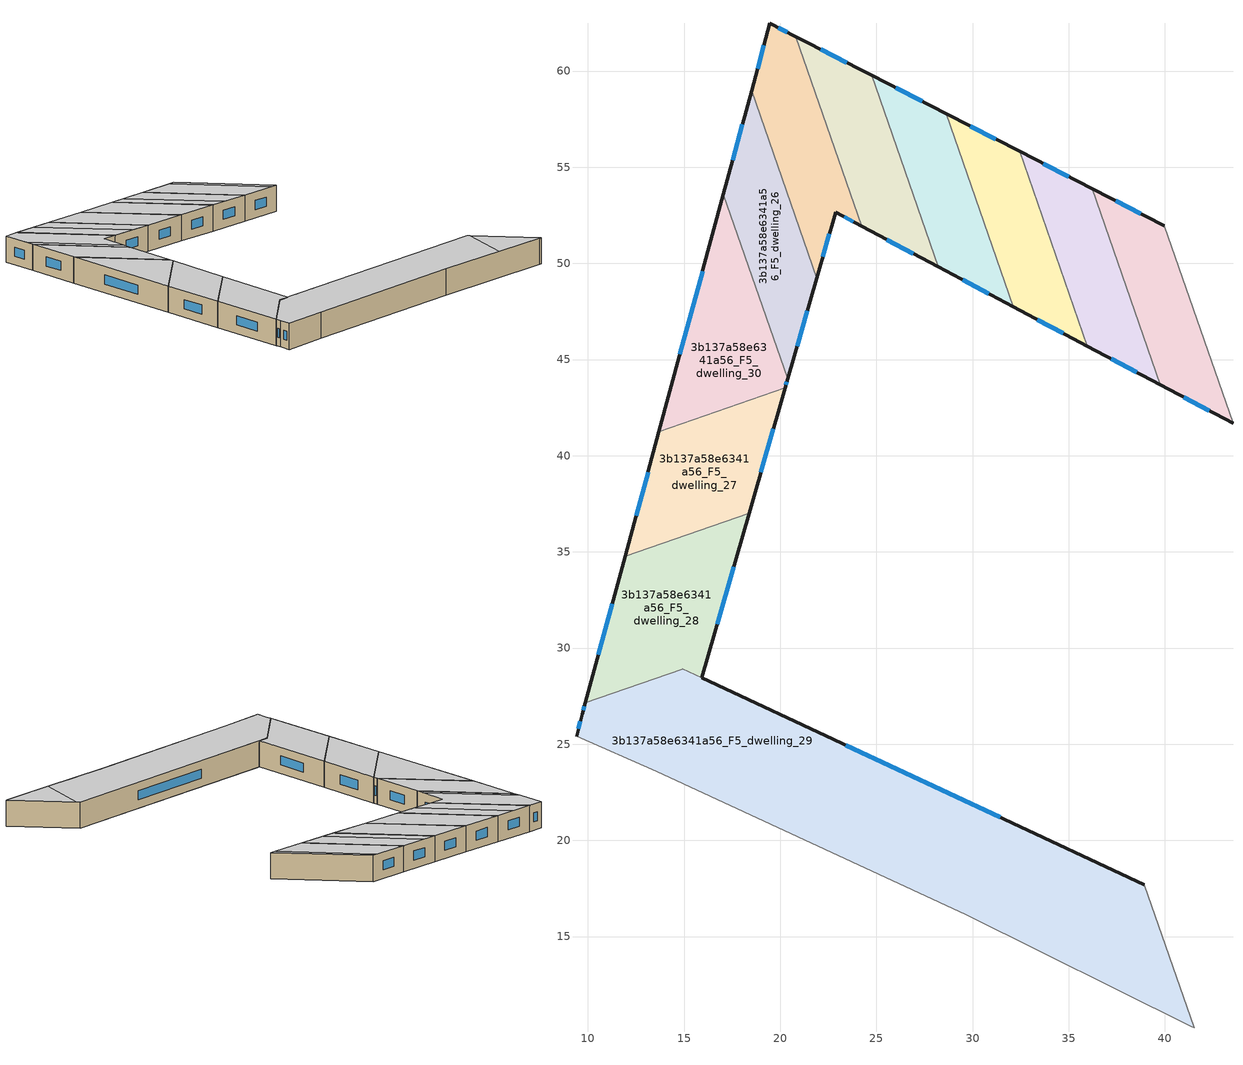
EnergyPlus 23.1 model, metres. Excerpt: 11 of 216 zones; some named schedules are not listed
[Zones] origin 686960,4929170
3b137a58e6341a56_F5_dwelling_20
 floor to 3b137a58e6341a56_F4_dwelling_20 (EU_floor_Construction): 39.97,51.96 43.54,41.68 39.76,43.69 36.22,53.89 z15
 wall outside (EU_wall_Construction): 39.97,51.96 36.22,53.89 / 39.76,43.69 43.54,41.68 z15:18
 wall to 3b137a58e6341a56_F5_dwelling_21 (EU_wall_Construction): 36.22,53.89 39.76,43.69 z15:18
 wall to 3b137a58e6341a56_F5_dwelling_19 (EU_wall_Construction): 43.54,41.68 39.97,51.96 z15:18
 window (EU_Window_Construction): 38.75,52.59 37.44,53.26 / 40.99,43.04 42.31,42.34 z15.98:17.02
 ceiling to 3b137a58e6341a56_F6_dwelling_25 (EU_floor_Construction): 43,41.97 39.44,52.24 36.22,53.89 39.76,43.69 z18
 ceiling adiabatic (EU_roof_Construction): 43.54,41.68 39.97,51.96 39.44,52.24 43,41.97 z18
3b137a58e6341a56_F5_dwelling_21
 floor to 3b137a58e6341a56_F4_dwelling_21 (EU_floor_Construction): 36.22,53.89 39.76,43.69 35.97,45.7 32.46,55.82 z15
 wall outside (EU_wall_Construction): 36.22,53.89 32.46,55.82 / 35.97,45.7 39.76,43.69 z15:18
 wall to 3b137a58e6341a56_F5_dwelling_22 (EU_wall_Construction): 32.46,55.82 35.97,45.7 z15:18
 window (EU_Window_Construction): 35,54.51 33.68,55.19 / 37.21,45.05 38.53,44.34 z15.98:17.02
 ceiling adiabatic (EU_roof_Construction): 37.3,44.99 33.78,55.14 32.46,55.82 35.97,45.7 z18
 ceiling to 3b137a58e6341a56_F6_dwelling_25 (EU_floor_Construction): 39.76,43.69 36.22,53.89 33.78,55.14 37.3,44.99 z18
3b137a58e6341a56_F5_dwelling_22
 floor to 3b137a58e6341a56_F4_dwelling_22 (EU_floor_Construction): 32.46,55.82 35.97,45.7 32.12,47.74 28.64,57.78 z15
 wall outside (EU_wall_Construction): 32.46,55.82 28.64,57.78 / 32.12,47.74 35.97,45.7 z15:18
 wall to 3b137a58e6341a56_F5_dwelling_23 (EU_wall_Construction): 28.64,57.78 32.12,47.74 z15:18
 window (EU_Window_Construction): 31.22,56.45 29.88,57.14 / 33.37,47.08 34.72,46.36 z15.98:17.02
 ceiling adiabatic (EU_roof_Construction): 35.97,45.7 32.46,55.82 28.64,57.78 32.12,47.74 z18
3b137a58e6341a56_F5_dwelling_23
 floor to 3b137a58e6341a56_F4_dwelling_23 (EU_floor_Construction): 28.64,57.78 32.12,47.74 28.2,49.82 24.75,59.77 z15
 wall outside (EU_wall_Construction): 28.64,57.78 24.75,59.77 / 28.2,49.82 32.12,47.74 z15:18
 wall to 3b137a58e6341a56_F5_dwelling_24 (EU_wall_Construction): 24.75,59.77 28.2,49.82 z15:18
 window (EU_Window_Construction): 27.37,58.43 26.01,59.12 / 29.48,49.14 30.85,48.42 z15.98:17.02
 ceiling adiabatic (EU_roof_Construction): 32.12,47.74 28.64,57.78 24.75,59.77 28.2,49.82 z18
3b137a58e6341a56_F5_dwelling_24
 floor to 3b137a58e6341a56_F4_dwelling_24 (EU_floor_Construction): 24.75,59.77 28.2,49.82 24.24,51.92 20.81,61.79 z15
 wall outside (EU_wall_Construction): 24.75,59.77 20.81,61.79 / 24.24,51.92 28.2,49.82 z15:18
 wall to 3b137a58e6341a56_F5_dwelling_25 (EU_wall_Construction): 20.81,61.79 24.24,51.92 z15:18
 window (EU_Window_Construction): 23.47,60.43 22.09,61.13 / 25.53,51.24 26.91,50.5 z15.98:17.02
 ceiling to 3b137a58e6341a56_F6_dwelling_27 (EU_floor_Construction): 28.2,49.82 24.75,59.77 22.85,60.75 26.29,50.84 z18
 ceiling to 3b137a58e6341a56_F6_dwelling_28 (EU_floor_Construction): 26.29,50.84 22.85,60.75 20.82,61.79 24.24,51.92 z18
3b137a58e6341a56_F5_dwelling_25
 floor to 3b137a58e6341a56_F4_dwelling_25 (EU_floor_Construction): 20.81,61.79 24.24,51.92 22.88,52.64 21.9,49.23 18.51,58.99 19.46,62.48 z15
 wall outside (EU_wall_Construction): 21.9,49.23 22.88,52.64 24.24,51.92 / 20.81,61.79 19.46,62.48 18.51,58.99 z15:18
 wall to 3b137a58e6341a56_F5_dwelling_26 (EU_wall_Construction): 18.51,58.99 21.9,49.23 z15:18
 window (EU_Window_Construction): 22.22,50.34 22.56,51.53 / 19.15,61.35 18.82,60.12 / 20.37,62.02 19.9,62.26 / 23.32,52.41 23.8,52.16 z15.98:17.02
 ceiling to 3b137a58e6341a56_F6_dwelling_28 (EU_floor_Construction): 24.24,51.92 20.82,61.79 19.46,62.48 18.73,59.77 22.12,50 22.88,52.64 z18
 ceiling to 3b137a58e6341a56_F6_dwelling_29 (EU_floor_Construction): 21.9,49.23 22.12,50 18.73,59.77 18.51,58.99 z18
3b137a58e6341a56_F5_dwelling_26
 floor to 3b137a58e6341a56_F4_dwelling_26 (EU_floor_Construction): 18.51,58.99 21.9,49.23 20.39,43.99 17.05,53.6 z15
 wall outside (EU_wall_Construction): 18.51,58.99 17.05,53.6 / 20.39,43.99 21.9,49.23 z15:18
 wall to 3b137a58e6341a56_F5_dwelling_30 (EU_wall_Construction): 17.05,53.6 20.39,43.99 z15:18
 window (EU_Window_Construction): 18.04,57.24 17.53,55.35 / 20.88,45.69 21.41,47.53 z15.98:17.02
 ceiling to 3b137a58e6341a56_F6_dwelling_29 (EU_floor_Construction): 20.39,43.99 21.9,49.23 18.51,58.99 17.05,53.6 z18
3b137a58e6341a56_F5_dwelling_27
 floor to 3b137a58e6341a56_F4_dwelling_27 (EU_floor_Construction): 20.25,43.53 18.38,37.02 11.94,34.78 13.7,41.25 z15
 wall outside (EU_wall_Construction): 13.7,41.25 11.94,34.78 / 18.38,37.02 20.25,43.53 z15:18
 wall to 3b137a58e6341a56_F5_dwelling_28 (EU_wall_Construction): 11.94,34.78 18.38,37.02 z15:18
 wall to 3b137a58e6341a56_F5_dwelling_30 (EU_wall_Construction): 20.25,43.53 13.7,41.25 z15:18
 window (EU_Window_Construction): 13.13,39.15 12.51,36.89 / 18.99,39.13 19.64,41.41 z15.98:17.02
 ceiling to 3b137a58e6341a56_F6_dwelling_29 (EU_floor_Construction): 18.38,37.02 20.25,43.53 13.7,41.25 11.94,34.78 z18
3b137a58e6341a56_F5_dwelling_28
 floor to 3b137a58e6341a56_F4_dwelling_28 (EU_floor_Construction): 18.38,37.02 15.91,28.45 14.92,28.91 9.87,27.16 11.94,34.78 z15
 wall outside (EU_wall_Construction): 11.94,34.78 9.87,27.16 / 15.91,28.45 18.38,37.02 z15:18
 wall to 3b137a58e6341a56_F5_dwelling_29 (EU_wall_Construction): 9.87,27.16 14.91,28.91 / 14.92,28.91 15.91,28.45 z15:18
 window (EU_Window_Construction): 11.27,32.3 10.54,29.64 / 16.71,31.23 17.58,34.23 z15.98:17.02
 ceiling to 3b137a58e6341a56_F6_dwelling_29 (EU_floor_Construction): 15.91,28.45 18.38,37.02 11.94,34.78 9.87,27.16 14.92,28.91 z18
3b137a58e6341a56_F5_dwelling_29
 floor to 3b137a58e6341a56_F4_dwelling_29 (EU_floor_Construction): 38.93,17.7 41.52,10.25 41.39,10.32 29.66,16.13 13.56,23.58 9.41,25.42 9.71,26.57 9.87,27.16 14.91,28.91 z15
 wall outside (EU_wall_Construction): 9.87,27.16 9.71,26.57 9.41,25.42 / 38.93,17.7 15.91,28.45 z15:18
 wall adiabatic (EU_wall_Construction): 9.41,25.42 13.56,23.58 29.66,16.13 41.39,10.32 41.52,10.25 z15:18
 wall to 3b137a58e6341a56_F5_dwelling_17 (EU_wall_Construction): 41.52,10.25 38.93,17.7 z15:18
 window (EU_Window_Construction): 9.61,26.19 9.51,25.8 / 9.82,26.97 9.76,26.76 / 31.45,21.2 23.4,24.95 z15.98:17.02
 ceiling to 3b137a58e6341a56_F6_dwelling_22 (EU_floor_Construction): 41.52,10.26 39.06,17.34 36.32,12.83 z18
 ceiling to 3b137a58e6341a56_F6_dwelling_29 (EU_floor_Construction): 36.32,12.83 39.06,17.34 38.93,17.7 14.92,28.91 9.87,27.16 9.71,26.57 9.41,25.42 13.56,23.58 29.66,16.13 z18
3b137a58e6341a56_F5_dwelling_30
 floor to 3b137a58e6341a56_F4_dwelling_30 (EU_floor_Construction): 17.05,53.6 20.39,43.99 20.25,43.53 13.7,41.25 z15
 wall outside (EU_wall_Construction): 17.05,53.6 13.7,41.25 / 20.25,43.53 20.39,43.99 z15:18
 window (EU_Window_Construction): 15.96,49.59 14.79,45.27 / 20.3,43.68 20.34,43.84 z15.98:17.02
 ceiling to 3b137a58e6341a56_F6_dwelling_29 (EU_floor_Construction): 20.25,43.53 20.39,43.99 17.05,53.6 13.7,41.25 z18
[Building]
EU S2 Campaign: North Axis=0; Terrain=City; Solar Distribution=FullExterior
[Site:Location]
Bologna: Latitude=44.5; Longitude=11.25; Time Zone=1; Elevation=37
[SizingPeriod:WeatherFileDays]
AnnualSizingPeriod: Begin Month=1; Begin Day of Month=1; End Month=12; End Day of Month=31; Day of Week for Start Day=Monday; Use Weather File Daylight Saving Period=No; Use Weather File Rain and Snow Indicators=No
[MATERIAL]
EU_InternalMass_Material: Roughness=MediumRough; Thickness=0.1; Conductivity=1; Density=1800; Specific Heat=900; Thermal Absorptance=0.9; Solar Absorptance=0.7; Visible Absorptance=0.7
[MATERIAL:NOMASS] Roughness=MediumRough; Thermal Absorptance=0.9; Solar Absorptance=0.7; Visible Absorptance=0.7
Name | Thermal Resistance
EU_wall_NoMass | 0.905828
EU_roof_NoMass | 0.37593
EU_floor_NoMass | 0.67114
[WINDOWMATERIAL:SIMPLEGLAZINGSYSTEM]
EU_Window_SimpleGlazing: UFactor=4.52486; Solar Heat Gain Coefficient=0.85; Visible Transmittance=0.85
[CONSTRUCTION]
EU_wall_Construction: EU_wall_NoMass
EU_roof_Construction: EU_roof_NoMass
EU_floor_Construction: EU_floor_NoMass
EU_Window_Construction: EU_Window_SimpleGlazing
EU_InternalMass_Construction: EU_InternalMass_Material
[ZONE] Type=1; Multiplier=1; Ceiling Height=autocalculate; Floor Area=autocalculate; Part of Total Floor Area=Yes
Name | Volume
3b137a58e6341a56_F0_dwelling_0; 3b137a58e6341a56_F1_dwelling_0; 3b137a58e6341a56_F2_dwelling_0; 3b137a58e6341a56_F3_dwelling_0; 3b137a58e6341a56_F4_dwelling_0; 3b137a58e6341a56_F5_dwelling_0 | 167.907
3b137a58e6341a56_F6_dwelling_0 | 108.262
3b137a58e6341a56_F0_dwelling_1; 3b137a58e6341a56_F1_dwelling_1; 3b137a58e6341a56_F2_dwelling_1; 3b137a58e6341a56_F3_dwelling_1; 3b137a58e6341a56_F4_dwelling_1; 3b137a58e6341a56_F5_dwelling_1 | 167.912
3b137a58e6341a56_F6_dwelling_1 | 106.897
3b137a58e6341a56_F6_dwelling_10 | 123.267
3b137a58e6341a56_F0_dwelling_2; 3b137a58e6341a56_F1_dwelling_2; 3b137a58e6341a56_F2_dwelling_2; 3b137a58e6341a56_F3_dwelling_2; 3b137a58e6341a56_F4_dwelling_2; 3b137a58e6341a56_F5_dwelling_2 | 167.9
3b137a58e6341a56_F6_dwelling_2 | 112.59
3b137a58e6341a56_F5_dwelling_20 | 94.6941
3b137a58e6341a56_F5_dwelling_21 | 94.1689
3b137a58e6341a56_F5_dwelling_22 | 95.0647
3b137a58e6341a56_F5_dwelling_23 | 95.7393
3b137a58e6341a56_F5_dwelling_24 | 96.1509
3b137a58e6341a56_F5_dwelling_25 | 96.5222
3b137a58e6341a56_F5_dwelling_26 | 96.739
3b137a58e6341a56_F5_dwelling_27 | 114.238
3b137a58e6341a56_F5_dwelling_28 | 133.433
3b137a58e6341a56_F5_dwelling_29 | 514.441
3b137a58e6341a56_F0_dwelling_3; 3b137a58e6341a56_F1_dwelling_3; 3b137a58e6341a56_F2_dwelling_3; 3b137a58e6341a56_F3_dwelling_3; 3b137a58e6341a56_F4_dwelling_3; 3b137a58e6341a56_F5_dwelling_3; 3b137a58e6341a56_F0_dwelling_5; 3b137a58e6341a56_F1_dwelling_5; 3b137a58e6341a56_F2_dwelling_5; 3b137a58e6341a56_F3_dwelling_5; 3b137a58e6341a56_F4_dwelling_5; 3b137a58e6341a56_F5_dwelling_5 | 167.914
3b137a58e6341a56_F6_dwelling_3 | 113.398
3b137a58e6341a56_F5_dwelling_30 | 114.262
3b137a58e6341a56_F0_dwelling_4; 3b137a58e6341a56_F1_dwelling_4; 3b137a58e6341a56_F2_dwelling_4; 3b137a58e6341a56_F3_dwelling_4; 3b137a58e6341a56_F4_dwelling_4; 3b137a58e6341a56_F5_dwelling_4 | 167.882
3b137a58e6341a56_F6_dwelling_4 | 121.302
3b137a58e6341a56_F6_dwelling_5 | 120.108
3b137a58e6341a56_F0_dwelling_6; 3b137a58e6341a56_F1_dwelling_6; 3b137a58e6341a56_F2_dwelling_6; 3b137a58e6341a56_F3_dwelling_6; 3b137a58e6341a56_F4_dwelling_6; 3b137a58e6341a56_F5_dwelling_6 | 167.893
3b137a58e6341a56_F6_dwelling_6 | 120.806
3b137a58e6341a56_F0_dwelling_7; 3b137a58e6341a56_F1_dwelling_7; 3b137a58e6341a56_F2_dwelling_7; 3b137a58e6341a56_F3_dwelling_7; 3b137a58e6341a56_F4_dwelling_7; 3b137a58e6341a56_F5_dwelling_7 | 167.877
3b137a58e6341a56_F6_dwelling_7 | 117.447
3b137a58e6341a56_F6_dwelling_8 | 120.493
3b137a58e6341a56_F6_dwelling_9 | 118.754
[INTERNALMASS] Construction=EU_InternalMass_Construction
Name | Zone or ZoneList | Surface Area
3b137a58e6341a56_F0_dwelling_0_EU_InternalMass | 3b137a58e6341a56_F0_dwelling_0 | 55.9705
3b137a58e6341a56_F0_dwelling_1_EU_InternalMass | 3b137a58e6341a56_F0_dwelling_1 | 55.9655
3b137a58e6341a56_F0_dwelling_2_EU_InternalMass | 3b137a58e6341a56_F0_dwelling_2 | 55.9679
3b137a58e6341a56_F0_dwelling_3_EU_InternalMass | 3b137a58e6341a56_F0_dwelling_3 | 55.9704
3b137a58e6341a56_F0_dwelling_4_EU_InternalMass | 3b137a58e6341a56_F0_dwelling_4 | 55.9579
3b137a58e6341a56_F0_dwelling_5_EU_InternalMass | 3b137a58e6341a56_F0_dwelling_5 | 55.9728
3b137a58e6341a56_F0_dwelling_6_EU_InternalMass | 3b137a58e6341a56_F0_dwelling_6 | 55.9654
3b137a58e6341a56_F0_dwelling_7_EU_InternalMass | 3b137a58e6341a56_F0_dwelling_7 | 55.9592
3b137a58e6341a56_F1_dwelling_0_EU_InternalMass | 3b137a58e6341a56_F1_dwelling_0 | 55.9705
3b137a58e6341a56_F1_dwelling_1_EU_InternalMass | 3b137a58e6341a56_F1_dwelling_1 | 55.9655
3b137a58e6341a56_F1_dwelling_2_EU_InternalMass | 3b137a58e6341a56_F1_dwelling_2 | 55.9679
3b137a58e6341a56_F1_dwelling_3_EU_InternalMass | 3b137a58e6341a56_F1_dwelling_3 | 55.9704
3b137a58e6341a56_F1_dwelling_4_EU_InternalMass | 3b137a58e6341a56_F1_dwelling_4 | 55.9579
3b137a58e6341a56_F1_dwelling_5_EU_InternalMass | 3b137a58e6341a56_F1_dwelling_5 | 55.9728
3b137a58e6341a56_F1_dwelling_6_EU_InternalMass | 3b137a58e6341a56_F1_dwelling_6 | 55.9654
3b137a58e6341a56_F1_dwelling_7_EU_InternalMass | 3b137a58e6341a56_F1_dwelling_7 | 55.9592
3b137a58e6341a56_F2_dwelling_0_EU_InternalMass | 3b137a58e6341a56_F2_dwelling_0 | 55.9705
3b137a58e6341a56_F2_dwelling_1_EU_InternalMass | 3b137a58e6341a56_F2_dwelling_1 | 55.9655
3b137a58e6341a56_F2_dwelling_2_EU_InternalMass | 3b137a58e6341a56_F2_dwelling_2 | 55.9679
3b137a58e6341a56_F2_dwelling_3_EU_InternalMass | 3b137a58e6341a56_F2_dwelling_3 | 55.9704
3b137a58e6341a56_F2_dwelling_4_EU_InternalMass | 3b137a58e6341a56_F2_dwelling_4 | 55.9579
3b137a58e6341a56_F2_dwelling_5_EU_InternalMass | 3b137a58e6341a56_F2_dwelling_5 | 55.9728
3b137a58e6341a56_F2_dwelling_6_EU_InternalMass | 3b137a58e6341a56_F2_dwelling_6 | 55.9654
3b137a58e6341a56_F2_dwelling_7_EU_InternalMass | 3b137a58e6341a56_F2_dwelling_7 | 55.9592
3b137a58e6341a56_F3_dwelling_0_EU_InternalMass | 3b137a58e6341a56_F3_dwelling_0 | 55.9705
3b137a58e6341a56_F3_dwelling_1_EU_InternalMass | 3b137a58e6341a56_F3_dwelling_1 | 55.9655
3b137a58e6341a56_F3_dwelling_2_EU_InternalMass | 3b137a58e6341a56_F3_dwelling_2 | 55.9679
3b137a58e6341a56_F3_dwelling_3_EU_InternalMass | 3b137a58e6341a56_F3_dwelling_3 | 55.9704
3b137a58e6341a56_F3_dwelling_4_EU_InternalMass | 3b137a58e6341a56_F3_dwelling_4 | 55.9579
3b137a58e6341a56_F3_dwelling_5_EU_InternalMass | 3b137a58e6341a56_F3_dwelling_5 | 55.9728
3b137a58e6341a56_F3_dwelling_6_EU_InternalMass | 3b137a58e6341a56_F3_dwelling_6 | 55.9654
3b137a58e6341a56_F3_dwelling_7_EU_InternalMass | 3b137a58e6341a56_F3_dwelling_7 | 55.9592
3b137a58e6341a56_F4_dwelling_0_EU_InternalMass | 3b137a58e6341a56_F4_dwelling_0 | 55.9705
3b137a58e6341a56_F4_dwelling_1_EU_InternalMass | 3b137a58e6341a56_F4_dwelling_1 | 55.9655
3b137a58e6341a56_F4_dwelling_2_EU_InternalMass | 3b137a58e6341a56_F4_dwelling_2 | 55.9679
3b137a58e6341a56_F4_dwelling_3_EU_InternalMass | 3b137a58e6341a56_F4_dwelling_3 | 55.9704
3b137a58e6341a56_F4_dwelling_4_EU_InternalMass | 3b137a58e6341a56_F4_dwelling_4 | 55.9579
3b137a58e6341a56_F4_dwelling_5_EU_InternalMass | 3b137a58e6341a56_F4_dwelling_5 | 55.9728
3b137a58e6341a56_F4_dwelling_6_EU_InternalMass | 3b137a58e6341a56_F4_dwelling_6 | 55.9654
3b137a58e6341a56_F4_dwelling_7_EU_InternalMass | 3b137a58e6341a56_F4_dwelling_7 | 55.9592
3b137a58e6341a56_F5_dwelling_0_EU_InternalMass | 3b137a58e6341a56_F5_dwelling_0 | 55.9705
3b137a58e6341a56_F5_dwelling_1_EU_InternalMass | 3b137a58e6341a56_F5_dwelling_1 | 55.9655
3b137a58e6341a56_F5_dwelling_2_EU_InternalMass | 3b137a58e6341a56_F5_dwelling_2 | 55.9679
3b137a58e6341a56_F5_dwelling_3_EU_InternalMass | 3b137a58e6341a56_F5_dwelling_3 | 55.9704
3b137a58e6341a56_F5_dwelling_4_EU_InternalMass | 3b137a58e6341a56_F5_dwelling_4 | 55.9579
3b137a58e6341a56_F5_dwelling_5_EU_InternalMass | 3b137a58e6341a56_F5_dwelling_5 | 55.9728
3b137a58e6341a56_F5_dwelling_6_EU_InternalMass | 3b137a58e6341a56_F5_dwelling_6 | 55.9654
3b137a58e6341a56_F5_dwelling_7_EU_InternalMass | 3b137a58e6341a56_F5_dwelling_7 | 55.9592
3b137a58e6341a56_F5_dwelling_20_EU_InternalMass | 3b137a58e6341a56_F5_dwelling_20 | 31.5648
3b137a58e6341a56_F5_dwelling_21_EU_InternalMass | 3b137a58e6341a56_F5_dwelling_21 | 31.3897
3b137a58e6341a56_F5_dwelling_22_EU_InternalMass | 3b137a58e6341a56_F5_dwelling_22 | 31.6881
3b137a58e6341a56_F5_dwelling_23_EU_InternalMass | 3b137a58e6341a56_F5_dwelling_23 | 31.9131
3b137a58e6341a56_F5_dwelling_24_EU_InternalMass | 3b137a58e6341a56_F5_dwelling_24 | 32.0505
3b137a58e6341a56_F5_dwelling_25_EU_InternalMass | 3b137a58e6341a56_F5_dwelling_25 | 32.1735
3b137a58e6341a56_F5_dwelling_26_EU_InternalMass | 3b137a58e6341a56_F5_dwelling_26 | 32.2462
3b137a58e6341a56_F5_dwelling_27_EU_InternalMass | 3b137a58e6341a56_F5_dwelling_27 | 38.0775
3b137a58e6341a56_F5_dwelling_28_EU_InternalMass | 3b137a58e6341a56_F5_dwelling_28 | 44.4776
3b137a58e6341a56_F5_dwelling_29_EU_InternalMass | 3b137a58e6341a56_F5_dwelling_29 | 171.512
3b137a58e6341a56_F5_dwelling_30_EU_InternalMass | 3b137a58e6341a56_F5_dwelling_30 | 38.0895
3b137a58e6341a56_F6_dwelling_0_EU_InternalMass | 3b137a58e6341a56_F6_dwelling_0 | 36.0814
3b137a58e6341a56_F6_dwelling_1_EU_InternalMass | 3b137a58e6341a56_F6_dwelling_1 | 35.634
3b137a58e6341a56_F6_dwelling_2_EU_InternalMass | 3b137a58e6341a56_F6_dwelling_2 | 37.5308
3b137a58e6341a56_F6_dwelling_3_EU_InternalMass | 3b137a58e6341a56_F6_dwelling_3 | 37.8028
3b137a58e6341a56_F6_dwelling_4_EU_InternalMass | 3b137a58e6341a56_F6_dwelling_4 | 40.4342
3b137a58e6341a56_F6_dwelling_5_EU_InternalMass | 3b137a58e6341a56_F6_dwelling_5 | 40.0361
3b137a58e6341a56_F6_dwelling_6_EU_InternalMass | 3b137a58e6341a56_F6_dwelling_6 | 40.2693
3b137a58e6341a56_F6_dwelling_7_EU_InternalMass | 3b137a58e6341a56_F6_dwelling_7 | 39.1488
3b137a58e6341a56_F6_dwelling_8_EU_InternalMass | 3b137a58e6341a56_F6_dwelling_8 | 40.1645
3b137a58e6341a56_F6_dwelling_9_EU_InternalMass | 3b137a58e6341a56_F6_dwelling_9 | 39.5847
3b137a58e6341a56_F6_dwelling_10_EU_InternalMass | 3b137a58e6341a56_F6_dwelling_10 | 41.0892
[OTHEREQUIPMENT] Fuel Type=Electricity; Design Level Calculation Method=Watts/Area; Power per Zone Floor Area=1; Fraction Latent=0; Fraction Radiant=0; Fraction Lost=0; Carbon Dioxide Generation Rate=0; EndUse Subcategory=EU_Step8_InternalGains
Name | Zone or ZoneList or Space or SpaceList | Schedule
EU_Step8_InternalGain_3b137a58e6341a56_F0_dwelling_0_f000 | 3b137a58e6341a56_F0_dwelling_0 | EU_Step8_GainSchedule_3b137a58e6341a56_F0_dwelling_0_f000
EU_Step8_InternalGain_3b137a58e6341a56_F0_dwelling_1_f000 | 3b137a58e6341a56_F0_dwelling_1 | EU_Step8_GainSchedule_3b137a58e6341a56_F0_dwelling_1_f000
EU_Step8_InternalGain_3b137a58e6341a56_F0_dwelling_2_f000 | 3b137a58e6341a56_F0_dwelling_2 | EU_Step8_GainSchedule_3b137a58e6341a56_F0_dwelling_2_f000
EU_Step8_InternalGain_3b137a58e6341a56_F0_dwelling_3_f000 | 3b137a58e6341a56_F0_dwelling_3 | EU_Step8_GainSchedule_3b137a58e6341a56_F0_dwelling_3_f000
EU_Step8_InternalGain_3b137a58e6341a56_F0_dwelling_4_f000 | 3b137a58e6341a56_F0_dwelling_4 | EU_Step8_GainSchedule_3b137a58e6341a56_F0_dwelling_4_f000
EU_Step8_InternalGain_3b137a58e6341a56_F0_dwelling_5_f000 | 3b137a58e6341a56_F0_dwelling_5 | EU_Step8_GainSchedule_3b137a58e6341a56_F0_dwelling_5_f000
EU_Step8_InternalGain_3b137a58e6341a56_F0_dwelling_6_f000 | 3b137a58e6341a56_F0_dwelling_6 | EU_Step8_GainSchedule_3b137a58e6341a56_F0_dwelling_6_f000
EU_Step8_InternalGain_3b137a58e6341a56_F0_dwelling_7_f000 | 3b137a58e6341a56_F0_dwelling_7 | EU_Step8_GainSchedule_3b137a58e6341a56_F0_dwelling_7_f000
EU_Step8_InternalGain_3b137a58e6341a56_F1_dwelling_0_f000 | 3b137a58e6341a56_F1_dwelling_0 | EU_Step8_GainSchedule_3b137a58e6341a56_F1_dwelling_0_f000
EU_Step8_InternalGain_3b137a58e6341a56_F1_dwelling_1_f000 | 3b137a58e6341a56_F1_dwelling_1 | EU_Step8_GainSchedule_3b137a58e6341a56_F1_dwelling_1_f000
EU_Step8_InternalGain_3b137a58e6341a56_F1_dwelling_2_f000 | 3b137a58e6341a56_F1_dwelling_2 | EU_Step8_GainSchedule_3b137a58e6341a56_F1_dwelling_2_f000
EU_Step8_InternalGain_3b137a58e6341a56_F1_dwelling_3_f000 | 3b137a58e6341a56_F1_dwelling_3 | EU_Step8_GainSchedule_3b137a58e6341a56_F1_dwelling_3_f000
EU_Step8_InternalGain_3b137a58e6341a56_F1_dwelling_4_f000 | 3b137a58e6341a56_F1_dwelling_4 | EU_Step8_GainSchedule_3b137a58e6341a56_F1_dwelling_4_f000
EU_Step8_InternalGain_3b137a58e6341a56_F1_dwelling_5_f000 | 3b137a58e6341a56_F1_dwelling_5 | EU_Step8_GainSchedule_3b137a58e6341a56_F1_dwelling_5_f000
EU_Step8_InternalGain_3b137a58e6341a56_F1_dwelling_6_f000 | 3b137a58e6341a56_F1_dwelling_6 | EU_Step8_GainSchedule_3b137a58e6341a56_F1_dwelling_6_f000
EU_Step8_InternalGain_3b137a58e6341a56_F1_dwelling_7_f000 | 3b137a58e6341a56_F1_dwelling_7 | EU_Step8_GainSchedule_3b137a58e6341a56_F1_dwelling_7_f000
EU_Step8_InternalGain_3b137a58e6341a56_F2_dwelling_0_f000 | 3b137a58e6341a56_F2_dwelling_0 | EU_Step8_GainSchedule_3b137a58e6341a56_F2_dwelling_0_f000
EU_Step8_InternalGain_3b137a58e6341a56_F2_dwelling_1_f000 | 3b137a58e6341a56_F2_dwelling_1 | EU_Step8_GainSchedule_3b137a58e6341a56_F2_dwelling_1_f000
EU_Step8_InternalGain_3b137a58e6341a56_F2_dwelling_2_f000 | 3b137a58e6341a56_F2_dwelling_2 | EU_Step8_GainSchedule_3b137a58e6341a56_F2_dwelling_2_f000
EU_Step8_InternalGain_3b137a58e6341a56_F2_dwelling_3_f000 | 3b137a58e6341a56_F2_dwelling_3 | EU_Step8_GainSchedule_3b137a58e6341a56_F2_dwelling_3_f000
EU_Step8_InternalGain_3b137a58e6341a56_F2_dwelling_4_f000 | 3b137a58e6341a56_F2_dwelling_4 | EU_Step8_GainSchedule_3b137a58e6341a56_F2_dwelling_4_f000
EU_Step8_InternalGain_3b137a58e6341a56_F2_dwelling_5_f000 | 3b137a58e6341a56_F2_dwelling_5 | EU_Step8_GainSchedule_3b137a58e6341a56_F2_dwelling_5_f000
EU_Step8_InternalGain_3b137a58e6341a56_F2_dwelling_6_f000 | 3b137a58e6341a56_F2_dwelling_6 | EU_Step8_GainSchedule_3b137a58e6341a56_F2_dwelling_6_f000
EU_Step8_InternalGain_3b137a58e6341a56_F2_dwelling_7_f000 | 3b137a58e6341a56_F2_dwelling_7 | EU_Step8_GainSchedule_3b137a58e6341a56_F2_dwelling_7_f000
EU_Step8_InternalGain_3b137a58e6341a56_F3_dwelling_0_f000 | 3b137a58e6341a56_F3_dwelling_0 | EU_Step8_GainSchedule_3b137a58e6341a56_F3_dwelling_0_f000
EU_Step8_InternalGain_3b137a58e6341a56_F3_dwelling_1_f000 | 3b137a58e6341a56_F3_dwelling_1 | EU_Step8_GainSchedule_3b137a58e6341a56_F3_dwelling_1_f000
EU_Step8_InternalGain_3b137a58e6341a56_F3_dwelling_2_f000 | 3b137a58e6341a56_F3_dwelling_2 | EU_Step8_GainSchedule_3b137a58e6341a56_F3_dwelling_2_f000
EU_Step8_InternalGain_3b137a58e6341a56_F3_dwelling_3_f000 | 3b137a58e6341a56_F3_dwelling_3 | EU_Step8_GainSchedule_3b137a58e6341a56_F3_dwelling_3_f000
EU_Step8_InternalGain_3b137a58e6341a56_F3_dwelling_4_f000 | 3b137a58e6341a56_F3_dwelling_4 | EU_Step8_GainSchedule_3b137a58e6341a56_F3_dwelling_4_f000
EU_Step8_InternalGain_3b137a58e6341a56_F3_dwelling_5_f000 | 3b137a58e6341a56_F3_dwelling_5 | EU_Step8_GainSchedule_3b137a58e6341a56_F3_dwelling_5_f000
EU_Step8_InternalGain_3b137a58e6341a56_F3_dwelling_6_f000 | 3b137a58e6341a56_F3_dwelling_6 | EU_Step8_GainSchedule_3b137a58e6341a56_F3_dwelling_6_f000
EU_Step8_InternalGain_3b137a58e6341a56_F3_dwelling_7_f000 | 3b137a58e6341a56_F3_dwelling_7 | EU_Step8_GainSchedule_3b137a58e6341a56_F3_dwelling_7_f000
EU_Step8_InternalGain_3b137a58e6341a56_F4_dwelling_0_f000 | 3b137a58e6341a56_F4_dwelling_0 | EU_Step8_GainSchedule_3b137a58e6341a56_F4_dwelling_0_f000
EU_Step8_InternalGain_3b137a58e6341a56_F4_dwelling_1_f000 | 3b137a58e6341a56_F4_dwelling_1 | EU_Step8_GainSchedule_3b137a58e6341a56_F4_dwelling_1_f000
EU_Step8_InternalGain_3b137a58e6341a56_F4_dwelling_2_f000 | 3b137a58e6341a56_F4_dwelling_2 | EU_Step8_GainSchedule_3b137a58e6341a56_F4_dwelling_2_f000
EU_Step8_InternalGain_3b137a58e6341a56_F4_dwelling_3_f000 | 3b137a58e6341a56_F4_dwelling_3 | EU_Step8_GainSchedule_3b137a58e6341a56_F4_dwelling_3_f000
EU_Step8_InternalGain_3b137a58e6341a56_F4_dwelling_4_f000 | 3b137a58e6341a56_F4_dwelling_4 | EU_Step8_GainSchedule_3b137a58e6341a56_F4_dwelling_4_f000
EU_Step8_InternalGain_3b137a58e6341a56_F4_dwelling_5_f000 | 3b137a58e6341a56_F4_dwelling_5 | EU_Step8_GainSchedule_3b137a58e6341a56_F4_dwelling_5_f000
EU_Step8_InternalGain_3b137a58e6341a56_F4_dwelling_6_f000 | 3b137a58e6341a56_F4_dwelling_6 | EU_Step8_GainSchedule_3b137a58e6341a56_F4_dwelling_6_f000
EU_Step8_InternalGain_3b137a58e6341a56_F4_dwelling_7_f000 | 3b137a58e6341a56_F4_dwelling_7 | EU_Step8_GainSchedule_3b137a58e6341a56_F4_dwelling_7_f000
EU_Step8_InternalGain_3b137a58e6341a56_F5_dwelling_0_f000 | 3b137a58e6341a56_F5_dwelling_0 | EU_Step8_GainSchedule_3b137a58e6341a56_F5_dwelling_0_f000
EU_Step8_InternalGain_3b137a58e6341a56_F5_dwelling_1_f000 | 3b137a58e6341a56_F5_dwelling_1 | EU_Step8_GainSchedule_3b137a58e6341a56_F5_dwelling_1_f000
EU_Step8_InternalGain_3b137a58e6341a56_F5_dwelling_2_f000 | 3b137a58e6341a56_F5_dwelling_2 | EU_Step8_GainSchedule_3b137a58e6341a56_F5_dwelling_2_f000
EU_Step8_InternalGain_3b137a58e6341a56_F5_dwelling_3_f000 | 3b137a58e6341a56_F5_dwelling_3 | EU_Step8_GainSchedule_3b137a58e6341a56_F5_dwelling_3_f000
EU_Step8_InternalGain_3b137a58e6341a56_F5_dwelling_4_f000 | 3b137a58e6341a56_F5_dwelling_4 | EU_Step8_GainSchedule_3b137a58e6341a56_F5_dwelling_4_f000
EU_Step8_InternalGain_3b137a58e6341a56_F5_dwelling_5_f000 | 3b137a58e6341a56_F5_dwelling_5 | EU_Step8_GainSchedule_3b137a58e6341a56_F5_dwelling_5_f000
EU_Step8_InternalGain_3b137a58e6341a56_F5_dwelling_6_f000 | 3b137a58e6341a56_F5_dwelling_6 | EU_Step8_GainSchedule_3b137a58e6341a56_F5_dwelling_6_f000
EU_Step8_InternalGain_3b137a58e6341a56_F5_dwelling_7_f000 | 3b137a58e6341a56_F5_dwelling_7 | EU_Step8_GainSchedule_3b137a58e6341a56_F5_dwelling_7_f000
EU_Step8_InternalGain_3b137a58e6341a56_F5_dwelling_20_f000 | 3b137a58e6341a56_F5_dwelling_20 | EU_Step8_GainSchedule_3b137a58e6341a56_F5_dwelling_20_f000
EU_Step8_InternalGain_3b137a58e6341a56_F5_dwelling_21_f000 | 3b137a58e6341a56_F5_dwelling_21 | EU_Step8_GainSchedule_3b137a58e6341a56_F5_dwelling_21_f000
EU_Step8_InternalGain_3b137a58e6341a56_F5_dwelling_22_f000 | 3b137a58e6341a56_F5_dwelling_22 | EU_Step8_GainSchedule_3b137a58e6341a56_F5_dwelling_22_f000
EU_Step8_InternalGain_3b137a58e6341a56_F5_dwelling_23_f000 | 3b137a58e6341a56_F5_dwelling_23 | EU_Step8_GainSchedule_3b137a58e6341a56_F5_dwelling_23_f000
EU_Step8_InternalGain_3b137a58e6341a56_F5_dwelling_24_f000 | 3b137a58e6341a56_F5_dwelling_24 | EU_Step8_GainSchedule_3b137a58e6341a56_F5_dwelling_24_f000
EU_Step8_InternalGain_3b137a58e6341a56_F5_dwelling_25_f000 | 3b137a58e6341a56_F5_dwelling_25 | EU_Step8_GainSchedule_3b137a58e6341a56_F5_dwelling_25_f000
EU_Step8_InternalGain_3b137a58e6341a56_F5_dwelling_26_f000 | 3b137a58e6341a56_F5_dwelling_26 | EU_Step8_GainSchedule_3b137a58e6341a56_F5_dwelling_26_f000
EU_Step8_InternalGain_3b137a58e6341a56_F5_dwelling_27_f000 | 3b137a58e6341a56_F5_dwelling_27 | EU_Step8_GainSchedule_3b137a58e6341a56_F5_dwelling_27_f000
EU_Step8_InternalGain_3b137a58e6341a56_F5_dwelling_28_f000 | 3b137a58e6341a56_F5_dwelling_28 | EU_Step8_GainSchedule_3b137a58e6341a56_F5_dwelling_28_f000
EU_Step8_InternalGain_3b137a58e6341a56_F5_dwelling_29_f000 | 3b137a58e6341a56_F5_dwelling_29 | EU_Step8_GainSchedule_3b137a58e6341a56_F5_dwelling_29_f000
EU_Step8_InternalGain_3b137a58e6341a56_F5_dwelling_30_f000 | 3b137a58e6341a56_F5_dwelling_30 | EU_Step8_GainSchedule_3b137a58e6341a56_F5_dwelling_30_f000
EU_Step8_InternalGain_3b137a58e6341a56_F6_dwelling_0_f000 | 3b137a58e6341a56_F6_dwelling_0 | EU_Step8_GainSchedule_3b137a58e6341a56_F6_dwelling_0_f000
EU_Step8_InternalGain_3b137a58e6341a56_F6_dwelling_1_f000 | 3b137a58e6341a56_F6_dwelling_1 | EU_Step8_GainSchedule_3b137a58e6341a56_F6_dwelling_1_f000
EU_Step8_InternalGain_3b137a58e6341a56_F6_dwelling_2_f000 | 3b137a58e6341a56_F6_dwelling_2 | EU_Step8_GainSchedule_3b137a58e6341a56_F6_dwelling_2_f000
EU_Step8_InternalGain_3b137a58e6341a56_F6_dwelling_3_f000 | 3b137a58e6341a56_F6_dwelling_3 | EU_Step8_GainSchedule_3b137a58e6341a56_F6_dwelling_3_f000
EU_Step8_InternalGain_3b137a58e6341a56_F6_dwelling_4_f000 | 3b137a58e6341a56_F6_dwelling_4 | EU_Step8_GainSchedule_3b137a58e6341a56_F6_dwelling_4_f000
EU_Step8_InternalGain_3b137a58e6341a56_F6_dwelling_5_f000 | 3b137a58e6341a56_F6_dwelling_5 | EU_Step8_GainSchedule_3b137a58e6341a56_F6_dwelling_5_f000
EU_Step8_InternalGain_3b137a58e6341a56_F6_dwelling_6_f000 | 3b137a58e6341a56_F6_dwelling_6 | EU_Step8_GainSchedule_3b137a58e6341a56_F6_dwelling_6_f000
EU_Step8_InternalGain_3b137a58e6341a56_F6_dwelling_7_f000 | 3b137a58e6341a56_F6_dwelling_7 | EU_Step8_GainSchedule_3b137a58e6341a56_F6_dwelling_7_f000
EU_Step8_InternalGain_3b137a58e6341a56_F6_dwelling_8_f000 | 3b137a58e6341a56_F6_dwelling_8 | EU_Step8_GainSchedule_3b137a58e6341a56_F6_dwelling_8_f000
EU_Step8_InternalGain_3b137a58e6341a56_F6_dwelling_9_f000 | 3b137a58e6341a56_F6_dwelling_9 | EU_Step8_GainSchedule_3b137a58e6341a56_F6_dwelling_9_f000
EU_Step8_InternalGain_3b137a58e6341a56_F6_dwelling_10_f000 | 3b137a58e6341a56_F6_dwelling_10 | EU_Step8_GainSchedule_3b137a58e6341a56_F6_dwelling_10_f000
[ZONEVENTILATION:DESIGNFLOWRATE] Schedule=EU_AlwaysOn; Design Flow Rate Calculation Method=AirChanges/Hour; Air Changes per Hour=0.73129; Ventilation Type=Natural; Fan Pressure Rise=0; Fan Total Efficiency=1; Constant Term Coefficient=1; Temperature Term Coefficient=0; Velocity Term Coefficient=0; Velocity Squared Term Coefficient=0; Minimum Indoor Temperature=-100; Maximum Indoor Temperature=100; Delta Temperature=-100; Minimum Outdoor Temperature=-100; Maximum Outdoor Temperature=100; Maximum Wind Speed=40
Name | Zone or ZoneList or Space or SpaceList
EU_ConstantAir_3b137a58e6341a56_F0_dwelling_0 | 3b137a58e6341a56_F0_dwelling_0
EU_ConstantAir_3b137a58e6341a56_F0_dwelling_1 | 3b137a58e6341a56_F0_dwelling_1
EU_ConstantAir_3b137a58e6341a56_F0_dwelling_2 | 3b137a58e6341a56_F0_dwelling_2
EU_ConstantAir_3b137a58e6341a56_F0_dwelling_3 | 3b137a58e6341a56_F0_dwelling_3
EU_ConstantAir_3b137a58e6341a56_F0_dwelling_4 | 3b137a58e6341a56_F0_dwelling_4
EU_ConstantAir_3b137a58e6341a56_F0_dwelling_5 | 3b137a58e6341a56_F0_dwelling_5
EU_ConstantAir_3b137a58e6341a56_F0_dwelling_6 | 3b137a58e6341a56_F0_dwelling_6
EU_ConstantAir_3b137a58e6341a56_F0_dwelling_7 | 3b137a58e6341a56_F0_dwelling_7
EU_ConstantAir_3b137a58e6341a56_F1_dwelling_0 | 3b137a58e6341a56_F1_dwelling_0
EU_ConstantAir_3b137a58e6341a56_F1_dwelling_1 | 3b137a58e6341a56_F1_dwelling_1
EU_ConstantAir_3b137a58e6341a56_F1_dwelling_2 | 3b137a58e6341a56_F1_dwelling_2
EU_ConstantAir_3b137a58e6341a56_F1_dwelling_3 | 3b137a58e6341a56_F1_dwelling_3
EU_ConstantAir_3b137a58e6341a56_F1_dwelling_4 | 3b137a58e6341a56_F1_dwelling_4
EU_ConstantAir_3b137a58e6341a56_F1_dwelling_5 | 3b137a58e6341a56_F1_dwelling_5
EU_ConstantAir_3b137a58e6341a56_F1_dwelling_6 | 3b137a58e6341a56_F1_dwelling_6
EU_ConstantAir_3b137a58e6341a56_F1_dwelling_7 | 3b137a58e6341a56_F1_dwelling_7
EU_ConstantAir_3b137a58e6341a56_F2_dwelling_0 | 3b137a58e6341a56_F2_dwelling_0
EU_ConstantAir_3b137a58e6341a56_F2_dwelling_1 | 3b137a58e6341a56_F2_dwelling_1
EU_ConstantAir_3b137a58e6341a56_F2_dwelling_2 | 3b137a58e6341a56_F2_dwelling_2
EU_ConstantAir_3b137a58e6341a56_F2_dwelling_3 | 3b137a58e6341a56_F2_dwelling_3
EU_ConstantAir_3b137a58e6341a56_F2_dwelling_4 | 3b137a58e6341a56_F2_dwelling_4
EU_ConstantAir_3b137a58e6341a56_F2_dwelling_5 | 3b137a58e6341a56_F2_dwelling_5
EU_ConstantAir_3b137a58e6341a56_F2_dwelling_6 | 3b137a58e6341a56_F2_dwelling_6
EU_ConstantAir_3b137a58e6341a56_F2_dwelling_7 | 3b137a58e6341a56_F2_dwelling_7
EU_ConstantAir_3b137a58e6341a56_F3_dwelling_0 | 3b137a58e6341a56_F3_dwelling_0
EU_ConstantAir_3b137a58e6341a56_F3_dwelling_1 | 3b137a58e6341a56_F3_dwelling_1
EU_ConstantAir_3b137a58e6341a56_F3_dwelling_2 | 3b137a58e6341a56_F3_dwelling_2
EU_ConstantAir_3b137a58e6341a56_F3_dwelling_3 | 3b137a58e6341a56_F3_dwelling_3
EU_ConstantAir_3b137a58e6341a56_F3_dwelling_4 | 3b137a58e6341a56_F3_dwelling_4
EU_ConstantAir_3b137a58e6341a56_F3_dwelling_5 | 3b137a58e6341a56_F3_dwelling_5
EU_ConstantAir_3b137a58e6341a56_F3_dwelling_6 | 3b137a58e6341a56_F3_dwelling_6
EU_ConstantAir_3b137a58e6341a56_F3_dwelling_7 | 3b137a58e6341a56_F3_dwelling_7
EU_ConstantAir_3b137a58e6341a56_F4_dwelling_0 | 3b137a58e6341a56_F4_dwelling_0
EU_ConstantAir_3b137a58e6341a56_F4_dwelling_1 | 3b137a58e6341a56_F4_dwelling_1
EU_ConstantAir_3b137a58e6341a56_F4_dwelling_2 | 3b137a58e6341a56_F4_dwelling_2
EU_ConstantAir_3b137a58e6341a56_F4_dwelling_3 | 3b137a58e6341a56_F4_dwelling_3
EU_ConstantAir_3b137a58e6341a56_F4_dwelling_4 | 3b137a58e6341a56_F4_dwelling_4
EU_ConstantAir_3b137a58e6341a56_F4_dwelling_5 | 3b137a58e6341a56_F4_dwelling_5
EU_ConstantAir_3b137a58e6341a56_F4_dwelling_6 | 3b137a58e6341a56_F4_dwelling_6
EU_ConstantAir_3b137a58e6341a56_F4_dwelling_7 | 3b137a58e6341a56_F4_dwelling_7
EU_ConstantAir_3b137a58e6341a56_F5_dwelling_0 | 3b137a58e6341a56_F5_dwelling_0
EU_ConstantAir_3b137a58e6341a56_F5_dwelling_1 | 3b137a58e6341a56_F5_dwelling_1
EU_ConstantAir_3b137a58e6341a56_F5_dwelling_2 | 3b137a58e6341a56_F5_dwelling_2
EU_ConstantAir_3b137a58e6341a56_F5_dwelling_3 | 3b137a58e6341a56_F5_dwelling_3
EU_ConstantAir_3b137a58e6341a56_F5_dwelling_4 | 3b137a58e6341a56_F5_dwelling_4
EU_ConstantAir_3b137a58e6341a56_F5_dwelling_5 | 3b137a58e6341a56_F5_dwelling_5
EU_ConstantAir_3b137a58e6341a56_F5_dwelling_6 | 3b137a58e6341a56_F5_dwelling_6
EU_ConstantAir_3b137a58e6341a56_F5_dwelling_7 | 3b137a58e6341a56_F5_dwelling_7
EU_ConstantAir_3b137a58e6341a56_F5_dwelling_20 | 3b137a58e6341a56_F5_dwelling_20
EU_ConstantAir_3b137a58e6341a56_F5_dwelling_21 | 3b137a58e6341a56_F5_dwelling_21
EU_ConstantAir_3b137a58e6341a56_F5_dwelling_22 | 3b137a58e6341a56_F5_dwelling_22
EU_ConstantAir_3b137a58e6341a56_F5_dwelling_23 | 3b137a58e6341a56_F5_dwelling_23
EU_ConstantAir_3b137a58e6341a56_F5_dwelling_24 | 3b137a58e6341a56_F5_dwelling_24
EU_ConstantAir_3b137a58e6341a56_F5_dwelling_25 | 3b137a58e6341a56_F5_dwelling_25
EU_ConstantAir_3b137a58e6341a56_F5_dwelling_26 | 3b137a58e6341a56_F5_dwelling_26
EU_ConstantAir_3b137a58e6341a56_F5_dwelling_27 | 3b137a58e6341a56_F5_dwelling_27
EU_ConstantAir_3b137a58e6341a56_F5_dwelling_28 | 3b137a58e6341a56_F5_dwelling_28
EU_ConstantAir_3b137a58e6341a56_F5_dwelling_29 | 3b137a58e6341a56_F5_dwelling_29
EU_ConstantAir_3b137a58e6341a56_F5_dwelling_30 | 3b137a58e6341a56_F5_dwelling_30
EU_ConstantAir_3b137a58e6341a56_F6_dwelling_0 | 3b137a58e6341a56_F6_dwelling_0
EU_ConstantAir_3b137a58e6341a56_F6_dwelling_1 | 3b137a58e6341a56_F6_dwelling_1
EU_ConstantAir_3b137a58e6341a56_F6_dwelling_2 | 3b137a58e6341a56_F6_dwelling_2
EU_ConstantAir_3b137a58e6341a56_F6_dwelling_3 | 3b137a58e6341a56_F6_dwelling_3
EU_ConstantAir_3b137a58e6341a56_F6_dwelling_4 | 3b137a58e6341a56_F6_dwelling_4
EU_ConstantAir_3b137a58e6341a56_F6_dwelling_5 | 3b137a58e6341a56_F6_dwelling_5
EU_ConstantAir_3b137a58e6341a56_F6_dwelling_6 | 3b137a58e6341a56_F6_dwelling_6
EU_ConstantAir_3b137a58e6341a56_F6_dwelling_7 | 3b137a58e6341a56_F6_dwelling_7
EU_ConstantAir_3b137a58e6341a56_F6_dwelling_8 | 3b137a58e6341a56_F6_dwelling_8
EU_ConstantAir_3b137a58e6341a56_F6_dwelling_9 | 3b137a58e6341a56_F6_dwelling_9
EU_ConstantAir_3b137a58e6341a56_F6_dwelling_10 | 3b137a58e6341a56_F6_dwelling_10
[HVACTEMPLATE:ZONE:IDEALLOADSAIRSYSTEM] System Availability Schedule=EU_AlwaysOn; Maximum Heating Supply Air Temperature=50; Minimum Cooling Supply Air Temperature=13; Maximum Heating Supply Air Humidity Ratio=0.0156; Minimum Cooling Supply Air Humidity Ratio=0.0077; Heating Limit=NoLimit; Cooling Limit=NoLimit; Heating Availability Schedule=EU_AlwaysOn; Cooling Availability Schedule=EU_CoolingOff; Dehumidification Control Type=ConstantSensibleHeatRatio; Cooling Sensible Heat Ratio=0.7; Dehumidification Setpoint=60; Humidification Control Type=None; Humidification Setpoint=30; Outdoor Air Method=None; Outdoor Air Flow Rate per Person=0.00944; Outdoor Air Flow Rate per Zone Floor Area=0; Outdoor Air Flow Rate per Zone=0; Demand Controlled Ventilation Type=None; Outdoor Air Economizer Type=NoEconomizer; Heat Recovery Type=None; Sensible Heat Recovery Effectiveness=0.7; Latent Heat Recovery Effectiveness=0.65
Name | Template Thermostat
3b137a58e6341a56_F5_dwelling_20 | EU_HeatOnly_3b137a58e6341a56_F5_dwelling_20
3b137a58e6341a56_F5_dwelling_21 | EU_HeatOnly_3b137a58e6341a56_F5_dwelling_21
3b137a58e6341a56_F5_dwelling_22 | EU_HeatOnly_3b137a58e6341a56_F5_dwelling_22
3b137a58e6341a56_F5_dwelling_23 | EU_HeatOnly_3b137a58e6341a56_F5_dwelling_23
3b137a58e6341a56_F5_dwelling_24 | EU_HeatOnly_3b137a58e6341a56_F5_dwelling_24
3b137a58e6341a56_F5_dwelling_25 | EU_HeatOnly_3b137a58e6341a56_F5_dwelling_25
3b137a58e6341a56_F5_dwelling_26 | EU_HeatOnly_3b137a58e6341a56_F5_dwelling_26
3b137a58e6341a56_F5_dwelling_27 | EU_HeatOnly_3b137a58e6341a56_F5_dwelling_27
3b137a58e6341a56_F5_dwelling_28 | EU_HeatOnly_3b137a58e6341a56_F5_dwelling_28
3b137a58e6341a56_F5_dwelling_29 | EU_HeatOnly_3b137a58e6341a56_F5_dwelling_29
3b137a58e6341a56_F5_dwelling_30 | EU_HeatOnly_3b137a58e6341a56_F5_dwelling_30
[SIZING:ZONE] Zone Cooling Design Supply Air Temperature Input Method=SupplyAirTemperature; Zone Cooling Design Supply Air Temperature=13; Zone Heating Design Supply Air Temperature Input Method=SupplyAirTemperature; Zone Heating Design Supply Air Temperature=50; Zone Cooling Design Supply Air Humidity Ratio=0.008; Zone Heating Design Supply Air Humidity Ratio=0.008; Cooling Design Air Flow Method=DesignDay; Cooling Design Air Flow Rate=0; Cooling Minimum Air Flow per Zone Floor Area=0.000762; Cooling Minimum Air Flow=0; Cooling Minimum Air Flow Fraction=0.2; Heating Design Air Flow Method=DesignDay; Heating Design Air Flow Rate=0; Heating Maximum Air Flow per Zone Floor Area=0.002032; Heating Maximum Air Flow=0.141576; Heating Maximum Air Flow Fraction=0.3; Account for Dedicated Outdoor Air System=No; Dedicated Outdoor Air System Control Strategy=NeutralSupplyAir; Dedicated Outdoor Air Low Setpoint Temperature for Design=autosize; Dedicated Outdoor Air High Setpoint Temperature for Design=autosize; Zone Load Sizing Method=Sensible Load Only No Latent Load; Zone Latent Cooling Design Supply Air Humidity Ratio Input Method=HumidityRatioDifference; Zone Cooling Design Supply Air Humidity Ratio Difference=0.005; Zone Latent Heating Design Supply Air Humidity Ratio Input Method=HumidityRatioDifference; Zone Humidification Design Supply Air Humidity Ratio Difference=0.005
3b137a58e6341a56_F5_dwelling_20; 3b137a58e6341a56_F5_dwelling_21; 3b137a58e6341a56_F5_dwelling_22; 3b137a58e6341a56_F5_dwelling_23; 3b137a58e6341a56_F5_dwelling_24; 3b137a58e6341a56_F5_dwelling_25; 3b137a58e6341a56_F5_dwelling_26; 3b137a58e6341a56_F5_dwelling_27; 3b137a58e6341a56_F5_dwelling_28; 3b137a58e6341a56_F5_dwelling_29; 3b137a58e6341a56_F5_dwelling_30
[SCHEDULE:FILE] Column Number=1; Rows to Skip at Top=0; Number of Hours of Data=8760; Column Separator=Comma; Interpolate to Timestep=No; Minutes per Item=60; Adjust Schedule for Daylight Savings=Yes
Name | File
EU_Step8_GainSchedule_3b137a58e6341a56_F0_dwelling_0_f000 | ../../schedules/3b137a58e6341a56/3b137a58e6341a56_F0_dwelling_0_f000_gain.csv
EU_Step8_GainSchedule_3b137a58e6341a56_F0_dwelling_1_f000 | ../../schedules/3b137a58e6341a56/3b137a58e6341a56_F0_dwelling_1_f000_gain.csv
EU_Step8_GainSchedule_3b137a58e6341a56_F0_dwelling_2_f000 | ../../schedules/3b137a58e6341a56/3b137a58e6341a56_F0_dwelling_2_f000_gain.csv
EU_Step8_GainSchedule_3b137a58e6341a56_F0_dwelling_3_f000 | ../../schedules/3b137a58e6341a56/3b137a58e6341a56_F0_dwelling_3_f000_gain.csv
EU_Step8_GainSchedule_3b137a58e6341a56_F0_dwelling_4_f000 | ../../schedules/3b137a58e6341a56/3b137a58e6341a56_F0_dwelling_4_f000_gain.csv
EU_Step8_GainSchedule_3b137a58e6341a56_F0_dwelling_5_f000 | ../../schedules/3b137a58e6341a56/3b137a58e6341a56_F0_dwelling_5_f000_gain.csv
EU_Step8_GainSchedule_3b137a58e6341a56_F0_dwelling_6_f000 | ../../schedules/3b137a58e6341a56/3b137a58e6341a56_F0_dwelling_6_f000_gain.csv
EU_Step8_GainSchedule_3b137a58e6341a56_F0_dwelling_7_f000 | ../../schedules/3b137a58e6341a56/3b137a58e6341a56_F0_dwelling_7_f000_gain.csv
EU_Step8_GainSchedule_3b137a58e6341a56_F1_dwelling_0_f000 | ../../schedules/3b137a58e6341a56/3b137a58e6341a56_F1_dwelling_0_f000_gain.csv
EU_Step8_GainSchedule_3b137a58e6341a56_F1_dwelling_1_f000 | ../../schedules/3b137a58e6341a56/3b137a58e6341a56_F1_dwelling_1_f000_gain.csv
EU_Step8_GainSchedule_3b137a58e6341a56_F1_dwelling_2_f000 | ../../schedules/3b137a58e6341a56/3b137a58e6341a56_F1_dwelling_2_f000_gain.csv
EU_Step8_GainSchedule_3b137a58e6341a56_F1_dwelling_3_f000 | ../../schedules/3b137a58e6341a56/3b137a58e6341a56_F1_dwelling_3_f000_gain.csv
EU_Step8_GainSchedule_3b137a58e6341a56_F1_dwelling_4_f000 | ../../schedules/3b137a58e6341a56/3b137a58e6341a56_F1_dwelling_4_f000_gain.csv
EU_Step8_GainSchedule_3b137a58e6341a56_F1_dwelling_5_f000 | ../../schedules/3b137a58e6341a56/3b137a58e6341a56_F1_dwelling_5_f000_gain.csv
EU_Step8_GainSchedule_3b137a58e6341a56_F1_dwelling_6_f000 | ../../schedules/3b137a58e6341a56/3b137a58e6341a56_F1_dwelling_6_f000_gain.csv
EU_Step8_GainSchedule_3b137a58e6341a56_F1_dwelling_7_f000 | ../../schedules/3b137a58e6341a56/3b137a58e6341a56_F1_dwelling_7_f000_gain.csv
EU_Step8_GainSchedule_3b137a58e6341a56_F2_dwelling_0_f000 | ../../schedules/3b137a58e6341a56/3b137a58e6341a56_F2_dwelling_0_f000_gain.csv
EU_Step8_GainSchedule_3b137a58e6341a56_F2_dwelling_1_f000 | ../../schedules/3b137a58e6341a56/3b137a58e6341a56_F2_dwelling_1_f000_gain.csv
EU_Step8_GainSchedule_3b137a58e6341a56_F2_dwelling_2_f000 | ../../schedules/3b137a58e6341a56/3b137a58e6341a56_F2_dwelling_2_f000_gain.csv
EU_Step8_GainSchedule_3b137a58e6341a56_F2_dwelling_3_f000 | ../../schedules/3b137a58e6341a56/3b137a58e6341a56_F2_dwelling_3_f000_gain.csv
EU_Step8_GainSchedule_3b137a58e6341a56_F2_dwelling_4_f000 | ../../schedules/3b137a58e6341a56/3b137a58e6341a56_F2_dwelling_4_f000_gain.csv
EU_Step8_GainSchedule_3b137a58e6341a56_F2_dwelling_5_f000 | ../../schedules/3b137a58e6341a56/3b137a58e6341a56_F2_dwelling_5_f000_gain.csv
EU_Step8_GainSchedule_3b137a58e6341a56_F2_dwelling_6_f000 | ../../schedules/3b137a58e6341a56/3b137a58e6341a56_F2_dwelling_6_f000_gain.csv
EU_Step8_GainSchedule_3b137a58e6341a56_F2_dwelling_7_f000 | ../../schedules/3b137a58e6341a56/3b137a58e6341a56_F2_dwelling_7_f000_gain.csv
EU_Step8_GainSchedule_3b137a58e6341a56_F3_dwelling_0_f000 | ../../schedules/3b137a58e6341a56/3b137a58e6341a56_F3_dwelling_0_f000_gain.csv
EU_Step8_GainSchedule_3b137a58e6341a56_F3_dwelling_1_f000 | ../../schedules/3b137a58e6341a56/3b137a58e6341a56_F3_dwelling_1_f000_gain.csv
EU_Step8_GainSchedule_3b137a58e6341a56_F3_dwelling_2_f000 | ../../schedules/3b137a58e6341a56/3b137a58e6341a56_F3_dwelling_2_f000_gain.csv
EU_Step8_GainSchedule_3b137a58e6341a56_F5_dwelling_20_f000 | ../../schedules/3b137a58e6341a56/3b137a58e6341a56_F5_dwelling_20_f000_gain.csv
EU_Step8_GainSchedule_3b137a58e6341a56_F5_dwelling_21_f000 | ../../schedules/3b137a58e6341a56/3b137a58e6341a56_F5_dwelling_21_f000_gain.csv
EU_Step8_GainSchedule_3b137a58e6341a56_F5_dwelling_22_f000 | ../../schedules/3b137a58e6341a56/3b137a58e6341a56_F5_dwelling_22_f000_gain.csv
EU_Step8_GainSchedule_3b137a58e6341a56_F5_dwelling_23_f000 | ../../schedules/3b137a58e6341a56/3b137a58e6341a56_F5_dwelling_23_f000_gain.csv
EU_Step8_GainSchedule_3b137a58e6341a56_F5_dwelling_24_f000 | ../../schedules/3b137a58e6341a56/3b137a58e6341a56_F5_dwelling_24_f000_gain.csv
EU_Step8_GainSchedule_3b137a58e6341a56_F5_dwelling_25_f000 | ../../schedules/3b137a58e6341a56/3b137a58e6341a56_F5_dwelling_25_f000_gain.csv
EU_Step8_GainSchedule_3b137a58e6341a56_F5_dwelling_26_f000 | ../../schedules/3b137a58e6341a56/3b137a58e6341a56_F5_dwelling_26_f000_gain.csv
EU_Step8_GainSchedule_3b137a58e6341a56_F5_dwelling_27_f000 | ../../schedules/3b137a58e6341a56/3b137a58e6341a56_F5_dwelling_27_f000_gain.csv
EU_Step8_GainSchedule_3b137a58e6341a56_F5_dwelling_28_f000 | ../../schedules/3b137a58e6341a56/3b137a58e6341a56_F5_dwelling_28_f000_gain.csv
EU_Step8_GainSchedule_3b137a58e6341a56_F5_dwelling_29_f000 | ../../schedules/3b137a58e6341a56/3b137a58e6341a56_F5_dwelling_29_f000_gain.csv
EU_Step8_GainSchedule_3b137a58e6341a56_F5_dwelling_30_f000 | ../../schedules/3b137a58e6341a56/3b137a58e6341a56_F5_dwelling_30_f000_gain.csv
